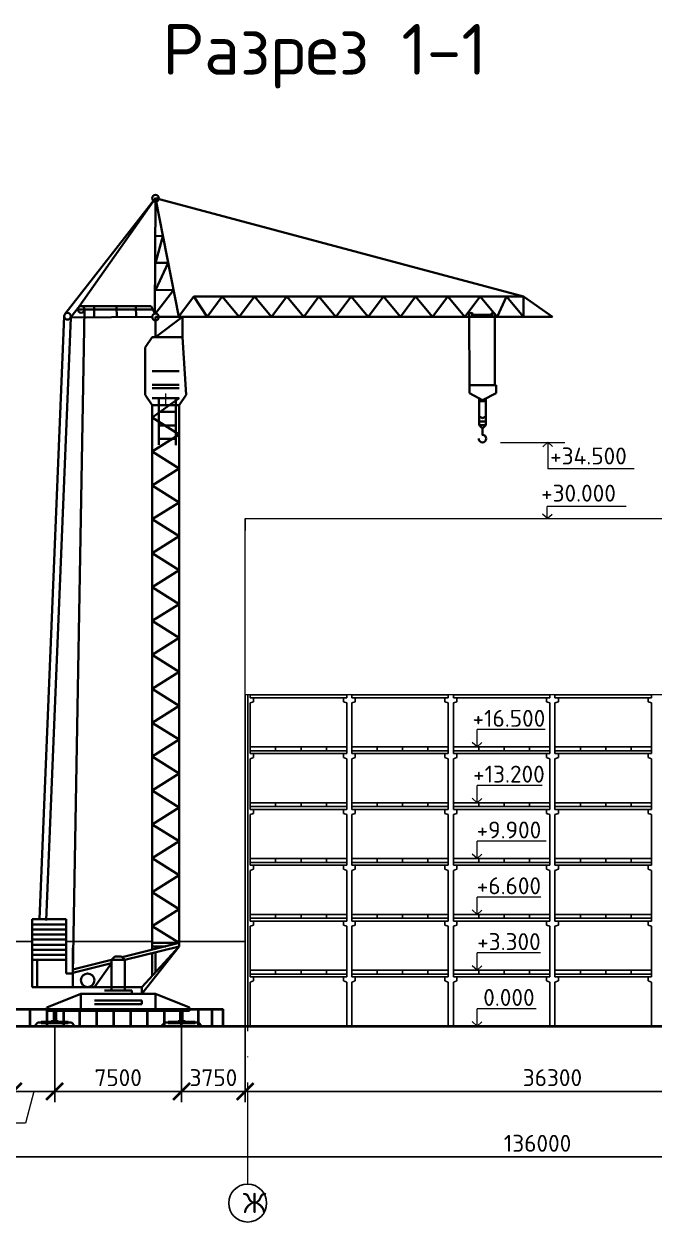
# Model space of a CAD drawing. Header units: millimetres. Extents: x -782 to 10910, y 3841 to 13237.
# Drawn here: x 1619 to 1693.4, y 8092.1 to 8233.7 of the extents above; entities that cross this region are included whole.
import ezdxf

# ---------------------------------------------------------------- set-up
doc = ezdxf.new("R2010")
doc.units = ezdxf.units.MM
doc.linetypes.add('ACAD_ISO10W100', pattern=[18, 12, -3, 0, -3])
doc.linetypes.add('CENTER2', pattern=[28.575, 19.05, -3.175, 3.175, -3.175])
doc.layers.add('1', color=7, linetype='Continuous')
doc.layers.add('Оbводка', color=1, linetype='Continuous', lineweight=90)
doc.layers.add('Узлы', color=4, linetype='Continuous', lineweight=30)
doc.styles.add('2.5', font='isocpeur.ttf', dxfattribs={"height": 2})
doc.styles.add('Isocpeur', font='isocpeur.ttf')
doc.dimstyles.new('М500 стройгенп', dxfattribs={"dimtxt": 2, "dimasz": 2, "dimexe": 1.25, "dimexo": 0.625, "dimtad": 1, "dimlfac": 500, "dimtxsty": '2.5', "dimblk": 'ARCHTICK', "dimcen": 2.5, "dimadec": 0, "dimazin": 0, "dimtfac": 1, "dimtmove": 0, "dimatfit": 3, "dimfxl": 1, "dimarcsym": 0})

# ---------------------------------------------------------------- blocks, each defined once
blk = doc.blocks.new('_ArchTick')
at = {"color": 0, "linetype": 'ByBlock', "const_width": 0.15}
blk.add_lwpolyline([(-0.5, -0.5), (0.5, 0.5)], dxfattribs=at)
blk = doc.blocks.new('*D784')
at = {"color": 0, "lineweight": -2, "transparency": 16777216}
for p, q in [((1622.59, 8115.16), (1622.59, 8106.24)), ((1617.69, 8114.6), (1617.69, 8106.24)), ((1622.59, 8107.49), (1617.69, 8107.49))]:
    blk.add_line(p, q, dxfattribs=at)
at = {"layer": 'Defpoints', "color": 0, "lineweight": -3, "transparency": 16777216}
for p in [(1617.69, 8115.22), (1622.59, 8115.78), (1617.69, 8107.49)]:
    blk.add_point(p, dxfattribs=at)
at = {"color": 0, "lineweight": -2, "transparency": 16777216, "xscale": 2, "yscale": 2, "zscale": 2, "rotation": 180}
blk.add_blockref('_ArchTick', (1617.69, 8107.49), dxfattribs=at)
at = {"color": 0, "lineweight": -2, "transparency": 16777216, "xscale": 2, "yscale": 2, "zscale": 2}
blk.add_blockref('_ArchTick', (1622.59, 8107.49), dxfattribs=at)
at = {"color": 0, "lineweight": 20, "transparency": 16777216, "insert": (1614.54, 8105.35), "char_height": 2, "attachment_point": 5, "style": '2.5'}
blk.add_mtext('2450', dxfattribs=at)
blk = doc.blocks.new('*D785')
at = {"color": 0, "lineweight": -2, "transparency": 16777216}
for p, q in [((1622.59, 8115.16), (1622.59, 8106.24)), ((1637.59, 8115.16), (1637.59, 8106.24)), ((1622.59, 8107.49), (1637.59, 8107.49))]:
    blk.add_line(p, q, dxfattribs=at)
at = {"layer": 'Defpoints', "color": 0, "lineweight": -3, "transparency": 16777216}
for p in [(1622.59, 8115.78), (1637.59, 8115.78), (1637.59, 8107.49)]:
    blk.add_point(p, dxfattribs=at)
at = {"color": 0, "lineweight": -2, "transparency": 16777216, "xscale": 2, "yscale": 2, "zscale": 2, "rotation": 180}
blk.add_blockref('_ArchTick', (1622.59, 8107.49), dxfattribs=at)
at = {"color": 0, "lineweight": -2, "transparency": 16777216, "xscale": 2, "yscale": 2, "zscale": 2}
blk.add_blockref('_ArchTick', (1637.59, 8107.49), dxfattribs=at)
at = {"color": 0, "lineweight": 20, "transparency": 16777216, "insert": (1630.09, 8109.12), "char_height": 2, "attachment_point": 5, "style": '2.5'}
blk.add_mtext('7500', dxfattribs=at)
blk = doc.blocks.new('*D786')
at = {"color": 0, "lineweight": -2, "transparency": 16777216}
for p, q in [((1637.59, 8115.16), (1637.59, 8106.24)), ((1645.09, 8115.16), (1645.09, 8106.24)), ((1637.59, 8107.49), (1645.09, 8107.49))]:
    blk.add_line(p, q, dxfattribs=at)
at = {"layer": 'Defpoints', "color": 0, "lineweight": -3, "transparency": 16777216}
for p in [(1637.59, 8115.78), (1645.09, 8115.78), (1645.09, 8107.49)]:
    blk.add_point(p, dxfattribs=at)
at = {"color": 0, "lineweight": -2, "transparency": 16777216, "xscale": 2, "yscale": 2, "zscale": 2, "rotation": 180}
blk.add_blockref('_ArchTick', (1637.59, 8107.49), dxfattribs=at)
at = {"color": 0, "lineweight": -2, "transparency": 16777216, "xscale": 2, "yscale": 2, "zscale": 2}
blk.add_blockref('_ArchTick', (1645.09, 8107.49), dxfattribs=at)
at = {"color": 0, "lineweight": 20, "transparency": 16777216, "insert": (1641.34, 8109.12), "char_height": 2, "attachment_point": 5, "style": '2.5'}
blk.add_mtext('3750', dxfattribs=at)
blk = doc.blocks.new('*D771')
at = {"color": 0, "lineweight": -2, "transparency": 16777216}
for p, q in [((1645.09, 8114.6), (1645.09, 8106.24)), ((1717.69, 8114.6), (1717.69, 8106.24)), ((1645.09, 8107.49), (1717.69, 8107.49))]:
    blk.add_line(p, q, dxfattribs=at)
at = {"layer": 'Defpoints', "color": 0, "lineweight": -3, "transparency": 16777216}
for p in [(1645.09, 8115.22), (1717.69, 8115.22), (1717.69, 8107.49)]:
    blk.add_point(p, dxfattribs=at)
at = {"color": 0, "lineweight": -2, "transparency": 16777216, "xscale": 2, "yscale": 2, "zscale": 2, "rotation": 180}
blk.add_blockref('_ArchTick', (1645.09, 8107.49), dxfattribs=at)
at = {"color": 0, "lineweight": -2, "transparency": 16777216, "xscale": 2, "yscale": 2, "zscale": 2}
blk.add_blockref('_ArchTick', (1717.69, 8107.49), dxfattribs=at)
at = {"color": 0, "lineweight": 20, "transparency": 16777216, "insert": (1681.39, 8109.12), "char_height": 2, "attachment_point": 5, "style": '2.5'}
blk.add_mtext('36300', dxfattribs=at)
blk = doc.blocks.new('*D773')
at = {"color": 0, "lineweight": -2, "transparency": 16777216}
for p, q in [((1546.37, 8114.6), (1546.37, 8098.49)), ((1814.89, 8114.6), (1814.89, 8098.49)), ((1546.37, 8099.74), (1814.89, 8099.74))]:
    blk.add_line(p, q, dxfattribs=at)
at = {"layer": 'Defpoints', "color": 0, "lineweight": -3, "transparency": 16777216}
for p in [(1546.37, 8115.22), (1814.89, 8115.22), (1814.89, 8099.74)]:
    blk.add_point(p, dxfattribs=at)
at = {"color": 0, "lineweight": -2, "transparency": 16777216, "xscale": 2, "yscale": 2, "zscale": 2, "rotation": 180}
blk.add_blockref('_ArchTick', (1546.37, 8099.74), dxfattribs=at)
at = {"color": 0, "lineweight": -2, "transparency": 16777216, "xscale": 2, "yscale": 2, "zscale": 2}
blk.add_blockref('_ArchTick', (1814.89, 8099.74), dxfattribs=at)
at = {"color": 0, "lineweight": 20, "transparency": 16777216, "insert": (1679.63, 8101.36), "char_height": 2, "attachment_point": 5, "style": '2.5'}
blk.add_mtext('136000', dxfattribs=at)

msp = doc.modelspace()

# ---------------------------------------------------------------- linework, layer by layer
at = {"lineweight": 35}
for p, q in [((1623.779676, 8199.37327), (1634.500457, 8213.080947)), ((1625.481453, 8200.304564), (1634.500457, 8213.080947)), ((1634.500457, 8213.080947), (1634.438249, 8199.45131)), ((1634.500457, 8213.080947), (1677.953184, 8201.459812)), ((1637.244812, 8199.055439), (1634.500457, 8213.080947)), ((1637.244812, 8199.055439), (1634.500457, 8213.080947)), ((1634.480131, 8208.627549), (1635.372645, 8208.623475)), ((1635.372645, 8208.623475), (1634.500457, 8205.422593)), ((1634.465588, 8205.441118), (1635.996701, 8205.43413)), ((1635.996701, 8205.43413), (1634.500457, 8202.228436)), ((1634.397055, 8202.227639), (1636.620756, 8202.244785)), ((1636.620756, 8202.224236), (1634.500457, 8199.456168)), ((1639.025463, 8201.459812), (1637.222184, 8199.055439)), ((1647.495096, 8201.459812), (1639.025463, 8201.459812)), ((1639.025463, 8201.459812), (1640.584213, 8199.055439)), ((1642.387493, 8201.459812), (1640.584213, 8199.055439)), ((1642.387493, 8201.459812), (1644.391137, 8199.055439)), ((1646.194416, 8201.459812), (1644.391137, 8199.055439)), ((1646.194416, 8201.459812), (1648.19806, 8199.055439)), ((1647.495096, 8201.459812), (1677.953184, 8201.459812)), ((1647.495096, 8201.459812), (1677.953184, 8201.459812)), ((1650.00134, 8201.459812), (1648.19806, 8199.055439)), ((1650.00134, 8201.459812), (1652.004984, 8199.055439)), ((1653.808264, 8201.459812), (1652.004984, 8199.055439)), ((1653.808264, 8201.459812), (1655.811908, 8199.055439)), ((1657.615187, 8201.459812), (1655.811908, 8199.055439)), ((1657.615187, 8201.459812), (1659.618831, 8199.055439)), ((1661.422111, 8201.459812), (1659.618831, 8199.055439)), ((1661.422111, 8201.459812), (1663.425755, 8199.055439)), ((1665.229035, 8201.459812), (1663.425755, 8199.055439)), ((1665.229035, 8201.459812), (1667.232679, 8199.055439)), ((1669.035958, 8201.459812), (1667.232679, 8199.055439)), ((1669.035958, 8201.459812), (1671.039602, 8199.055439)), ((1672.842882, 8201.459812), (1671.039602, 8199.055439)), ((1672.842882, 8201.459812), (1674.846526, 8199.055439)), ((1675.950071, 8201.459812), (1674.846526, 8199.055439)), ((1675.950071, 8201.459812), (1677.953184, 8199.055439)), ((1681.389062, 8199.055439), (1677.953184, 8201.459812)), ((1677.953184, 8199.055439), (1677.953184, 8201.459812)), ((1624.510874, 8199.016784), (1625.509997, 8200.345)), ((1624.739581, 8121.433848), (1626.116746, 8199.937242)), ((1634.188873, 8199.944271), (1625.229683, 8199.944271)), ((1633.992175, 8200.345), (1625.509997, 8200.345)), ((1627.262187, 8199.027876), (1627.245667, 8200.283474)), ((1629.924833, 8199.03946), (1629.908313, 8200.295059)), ((1632.207217, 8199.04781), (1632.190697, 8200.303409)), ((1634.431401, 8199.450173), (1633.992175, 8200.345)), ((1620.789201, 8127.845509), (1623.705086, 8199.156329)), ((1621.595485, 8127.705166), (1624.485582, 8198.994766)), ((1624.485582, 8198.994766), (1634.099728, 8199.055439)), ((1634.500457, 8196.651066), (1637.706288, 8199.055439)), ((1634.500457, 8196.651066), (1634.500457, 8199.055439)), ((1634.500457, 8199.055439), (1636.504101, 8199.055439)), ((1636.504101, 8199.055439), (1647.495096, 8199.055439)), ((1637.706288, 8199.055439), (1637.706288, 8196.651066)), ((1647.495096, 8199.055439), (1681.389062, 8199.055439)), ((1647.495096, 8199.055439), (1681.389062, 8199.055439)), ((1633.298271, 8195.44888), (1634.099728, 8196.651066)), ((1634.099728, 8196.651066), (1637.305559, 8196.651066)), ((1634.099728, 8196.651066), (1636.103372, 8196.651066)), ((1637.706288, 8196.651066), (1636.103372, 8196.651066)), ((1637.706288, 8196.651066), (1638.107016, 8189.838677)), ((1633.298271, 8189.838677), (1633.298271, 8195.44888)), ((1637.305559, 8192.643778), (1634.099728, 8192.643778)), ((1634.099728, 8188.63649), (1633.298271, 8189.838677)), ((1637.305559, 8191.040863), (1634.099728, 8191.040863)), ((1637.305559, 8190.640134), (1634.099728, 8190.640134)), ((1638.107016, 8189.838677), (1637.305559, 8188.63649)), ((1637.305559, 8189.437948), (1634.099728, 8189.437948)), ((1634.099728, 8187.153372), (1637.305559, 8189.437948)), ((1634.099728, 8124.23895), (1634.099728, 8188.63649)), ((1637.305559, 8188.63649), (1634.099728, 8188.63649)), ((1634.901186, 8183.942021), (1634.901186, 8189.437948)), ((1636.90483, 8189.437948), (1636.90483, 8183.877836)), ((1637.305559, 8188.63649), (1637.305559, 8124.639679)), ((1672.726079, 8189.4434), (1672.726079, 8189.07969)), ((1672.726079, 8189.07969), (1672.726079, 8186.274589)), ((1672.726079, 8189.07969), (1673.527536, 8189.07969)), ((1673.527536, 8189.07969), (1673.527536, 8189.435673)), ((1673.527536, 8186.274589), (1673.527536, 8189.07969)), ((1637.305559, 8185.149728), (1634.099728, 8187.153372)), ((1634.901186, 8187.835033), (1636.90483, 8187.835033)), ((1672.726079, 8187.276411), (1673.126807, 8187.076046)), ((1673.126807, 8187.076046), (1673.527536, 8187.276411)), ((1634.901186, 8186.232117), (1636.90483, 8186.232117)), ((1673.527536, 8186.675317), (1672.726079, 8186.675317)), ((1673.126807, 8185.87386), (1672.726079, 8186.274589)), ((1672.726079, 8186.274589), (1673.527536, 8186.274589)), ((1673.126807, 8185.87386), (1673.527536, 8186.274589)), ((1673.126807, 8185.072402), (1673.126807, 8185.87386)), ((1634.099728, 8183.146084), (1637.305559, 8185.149728)), ((1634.901186, 8184.629202), (1636.90483, 8184.629202)), ((1637.305559, 8181.14244), (1634.099728, 8183.146084)), ((1634.099728, 8179.138796), (1637.305559, 8181.14244)), ((1637.305559, 8177.135152), (1634.099728, 8179.138796)), ((1634.099728, 8175.131508), (1637.305559, 8177.135152)), ((1637.305559, 8173.127864), (1634.099728, 8175.131508)), ((1634.099728, 8171.12422), (1637.305559, 8173.127864)), ((1637.305559, 8169.120576), (1634.099728, 8171.12422)), ((1634.099728, 8167.116932), (1637.305559, 8169.120576)), ((1637.305559, 8165.113288), (1634.099728, 8167.116932)), ((1634.099728, 8163.109644), (1637.305559, 8165.113288)), ((1637.305559, 8161.106), (1634.099728, 8163.109644)), ((1634.099728, 8159.102356), (1637.305559, 8161.106)), ((1637.305559, 8157.098712), (1634.099728, 8159.102356)), ((1634.099728, 8155.095068), (1637.305559, 8157.098712)), ((1637.305559, 8153.091424), (1634.099728, 8155.095068)), ((1634.099728, 8151.08778), (1637.305559, 8153.091424)), ((1637.305559, 8149.084136), (1634.099728, 8151.08778)), ((1634.099728, 8147.080491), (1637.305559, 8149.084136)), ((1637.305559, 8145.076847), (1634.099728, 8147.080491)), ((1634.099728, 8143.073203), (1637.305559, 8145.076847)), ((1637.305559, 8141.069559), (1634.099728, 8143.073203)), ((1634.099728, 8139.065915), (1637.305559, 8141.069559)), ((1637.305559, 8137.062271), (1634.099728, 8139.065915)), ((1634.099728, 8135.058627), (1637.305559, 8137.062271)), ((1637.305559, 8133.054983), (1634.099728, 8135.058627)), ((1634.099728, 8131.051339), (1637.305559, 8133.054983)), ((1637.305559, 8129.047695), (1634.099728, 8131.051339)), ((1634.099728, 8127.044051), (1637.305559, 8129.047695)), ((1619.930835, 8127.845509), (1619.930835, 8119.830933)), ((1623.938124, 8127.845509), (1619.930835, 8127.845509)), ((1623.938124, 8121.433848), (1623.938124, 8127.845509)), ((1623.938124, 8127.244416), (1619.930835, 8127.244416)), ((1623.938124, 8126.643323), (1619.930835, 8126.643323)), ((1637.305559, 8125.040407), (1634.099728, 8127.044051)), ((1623.938124, 8126.042229), (1619.930835, 8126.042229)), ((1623.938124, 8125.441136), (1619.930835, 8125.441136)), ((1623.938124, 8124.840043), (1619.930835, 8124.840043)), ((1637.305559, 8125.040407), (1630.573315, 8123.357346)), ((1637.305559, 8125.040407), (1634.099728, 8125.040407)), ((1623.938124, 8124.23895), (1619.930835, 8124.23895)), ((1623.938124, 8123.637857), (1619.930835, 8123.637857)), ((1624.739581, 8119.830933), (1624.739581, 8124.471452)), ((1629.290983, 8123.036763), (1629.691712, 8123.437492)), ((1629.691712, 8123.437492), (1630.493169, 8123.437492)), ((1630.493169, 8123.437492), (1630.893898, 8123.036763)), ((1630.893898, 8123.036763), (1630.493169, 8123.437492)), ((1630.893898, 8123.036763), (1637.305559, 8124.639679)), ((1637.305559, 8124.639679), (1632.897542, 8119.029475)), ((1632.897542, 8119.830933), (1637.305559, 8124.639679)), ((1635.702644, 8124.639679), (1634.099728, 8124.639679)), ((1634.099728, 8121.142409), (1634.099728, 8123.838221)), ((1634.500457, 8124.639679), (1634.500457, 8124.339132)), ((1634.500457, 8123.938403), (1634.500457, 8121.634213)), ((1623.938124, 8123.036763), (1619.930835, 8123.036763)), ((1620.531929, 8123.036763), (1620.531929, 8119.830933)), ((1629.290983, 8123.036763), (1624.739581, 8121.898913)), ((1624.739581, 8121.498184), (1629.290983, 8122.636035)), ((1629.290983, 8122.636035), (1627.287339, 8119.830933)), ((1630.893898, 8123.036763), (1629.290983, 8123.036763)), ((1629.290983, 8119.430204), (1629.290983, 8123.036763)), ((1630.893898, 8123.036763), (1630.893898, 8119.430204)), ((1630.893898, 8119.430204), (1630.893898, 8123.036763)), ((1624.739581, 8121.433848), (1623.938124, 8121.433848)), ((1624.739581, 8119.830933), (1624.739581, 8121.433848)), ((1632.897542, 8119.830933), (1619.930835, 8119.830933)), ((1621.677136, 8117.42656), (1625.684424, 8119.029475)), ((1625.684424, 8119.029475), (1634.500457, 8119.029475)), ((1625.684424, 8119.029475), (1625.684424, 8117.025831)), ((1628.489525, 8119.430204), (1631.695356, 8119.430204)), ((1631.695356, 8119.430204), (1631.695356, 8119.029475)), ((1631.695356, 8119.029475), (1631.695356, 8119.430204)), ((1632.897542, 8119.029475), (1632.897542, 8119.830933)), ((1638.507745, 8117.42656), (1634.500457, 8119.029475)), ((1634.500457, 8119.029475), (1634.500457, 8117.025831)), ((1630.09244, 8118.228018), (1627.287339, 8118.228018)), ((1627.287339, 8117.827289), (1630.09244, 8117.827289)), ((1630.09244, 8118.228018), (1632.897542, 8118.228018)), ((1632.897542, 8117.827289), (1630.09244, 8117.827289)), ((1632.897542, 8118.228018), (1632.897542, 8117.827289)), ((1621.677136, 8117.025831), (1621.677136, 8117.42656)), ((1621.677136, 8117.025831), (1638.507745, 8117.025831)), ((1622.478593, 8116.024009), (1622.478593, 8117.025831)), ((1622.478593, 8116.024009), (1622.478593, 8117.025831)), ((1622.760362, 8115.91885), (1622.760362, 8117.025831)), ((1637.424519, 8115.91885), (1637.424519, 8117.025831)), ((1637.706288, 8116.024009), (1637.706288, 8117.025831)), ((1638.507745, 8117.025831), (1638.507745, 8117.42656)), ((1620.589062, 8115.623645), (1620.189062, 8115.223645)), ((1620.989062, 8115.623645), (1620.589062, 8115.623645)), ((1620.589062, 8115.623645), (1620.989062, 8115.623645)), ((1620.989062, 8115.703645), (1620.989062, 8115.623645)), ((1620.989062, 8115.623645), (1620.989062, 8115.703645)), ((1620.989062, 8115.703645), (1624.189062, 8115.703645)), ((1620.989062, 8115.623645), (1620.989062, 8115.543645)), ((1620.989062, 8115.543645), (1624.189062, 8115.543645)), ((1622.189062, 8115.703645), (1622.189062, 8115.783645)), ((1622.189062, 8115.783645), (1622.989062, 8115.783645)), ((1622.589062, 8115.703645), (1622.189062, 8115.703645)), ((1622.189062, 8115.703645), (1622.189062, 8115.703645)), ((1622.478593, 8116.024009), (1622.710502, 8116.024009)), ((1622.696247, 8116.006935), (1622.481876, 8116.006935)), ((1622.481876, 8116.006935), (1622.481876, 8115.823645)), ((1622.696247, 8115.823645), (1622.481876, 8115.823645)), ((1622.696247, 8115.823645), (1622.481876, 8115.823645)), ((1622.589062, 8115.823645), (1622.549062, 8115.823645)), ((1622.589062, 8115.783645), (1622.589062, 8115.823645)), ((1622.589062, 8115.823645), (1622.629062, 8115.823645)), ((1622.696247, 8116.006935), (1622.696247, 8115.823645)), ((1622.710502, 8116.024009), (1622.710502, 8115.91885)), ((1622.710502, 8115.91885), (1622.760362, 8115.91885)), ((1622.989062, 8115.783645), (1622.989062, 8115.703645)), ((1624.189062, 8115.543645), (1624.189062, 8115.703645)), ((1624.589062, 8115.623645), (1624.189062, 8115.623645)), ((1624.589062, 8115.623645), (1624.989062, 8115.223645)), ((1635.589062, 8115.623645), (1635.189062, 8115.223645)), ((1635.189062, 8115.223645), (1639.989062, 8115.223645)), ((1635.989062, 8115.623645), (1635.589062, 8115.623645)), ((1635.589062, 8115.623645), (1635.989062, 8115.623645)), ((1635.989062, 8115.703645), (1635.989062, 8115.623645)), ((1635.989062, 8115.623645), (1635.989062, 8115.703645)), ((1635.989062, 8115.703645), (1639.189062, 8115.703645)), ((1635.989062, 8115.623645), (1635.989062, 8115.543645)), ((1635.989062, 8115.543645), (1639.189062, 8115.543645)), ((1637.189062, 8115.703645), (1637.189062, 8115.783645)), ((1637.189062, 8115.783645), (1637.989062, 8115.783645)), ((1637.589062, 8115.703645), (1637.189062, 8115.703645)), ((1637.189062, 8115.703645), (1637.189062, 8115.703645)), ((1637.474379, 8115.91885), (1637.424519, 8115.91885)), ((1637.706288, 8116.024009), (1637.474379, 8116.024009)), ((1637.474379, 8116.024009), (1637.474379, 8115.91885)), ((1637.488634, 8116.006935), (1637.488634, 8115.823645)), ((1637.488634, 8116.006935), (1637.703004, 8116.006935)), ((1637.703004, 8115.823645), (1637.488634, 8115.823645)), ((1637.703004, 8115.823645), (1637.488634, 8115.823645)), ((1637.589062, 8115.823645), (1637.549062, 8115.823645)), ((1637.589062, 8115.783645), (1637.589062, 8115.823645)), ((1637.589062, 8115.823645), (1637.629062, 8115.823645)), ((1637.703004, 8116.006935), (1637.703004, 8115.823645)), ((1637.989062, 8115.783645), (1637.989062, 8115.703645)), ((1639.189062, 8115.543645), (1639.189062, 8115.703645)), ((1639.589062, 8115.623645), (1639.189062, 8115.623645)), ((1639.589062, 8115.623645), (1639.989062, 8115.223645))]:
    msp.add_line(p, q, dxfattribs=at)
at = {"color": 7, "lineweight": 35}
for p, q in [((1674.602148, 8199.064215), (1671.436415, 8199.064215)), ((1671.548413, 8199.266077), (1671.593657, 8190.98779)), ((1674.602148, 8190.98779), (1674.602148, 8199.305583)), ((1671.593655, 8190.98816), (1674.725342, 8190.98779)), ((1671.593657, 8190.98779), (1671.593657, 8190.038908)), ((1671.593657, 8190.038908), (1673.125651, 8189.233277)), ((1674.725342, 8190.038908), (1673.125651, 8189.233277)), ((1674.725342, 8190.98779), (1674.725342, 8190.038908))]:
    msp.add_line(p, q, dxfattribs=at)
at = {"lineweight": 20}
for p, q in [((1635.702644, 8188.63649), (1635.702644, 8190.016444)), ((1675.251534, 8184.223645), (1682.851891, 8184.223645)), ((1680.843391, 8184.235956), (1680.274008, 8183.71097)), ((1680.830039, 8184.235781), (1680.830039, 8181.090446)), ((1680.830039, 8184.235781), (1681.413051, 8183.725973)), ((1691.0403, 8181.090446), (1680.830039, 8181.090446)), ((1680.791924, 8175.217562), (1680.222541, 8175.742548)), ((1680.778572, 8175.217738), (1680.778572, 8176.629)), ((1680.778572, 8175.217738), (1680.778572, 8176.629)), ((1690.103018, 8176.629), (1680.778572, 8176.629)), ((1680.778572, 8175.217738), (1681.361584, 8175.727545)), ((1645.089062, 8154.363645), (1645.089062, 8175.223645)), ((1645.089062, 8175.223645), (1717.689062, 8175.223645)), ((1717.689062, 8154.363645), (1645.089062, 8154.363645)), ((1645.089062, 8154.001636), (1645.089062, 8115.223645)), ((1672.494661, 8148.223645), (1672.494661, 8150.274227)), ((1672.494661, 8148.223645), (1672.494661, 8150.274227)), ((1680.548176, 8150.274227), (1672.494661, 8150.274227)), ((1672.494661, 8148.223645), (1671.925278, 8148.748631)), ((1672.481308, 8148.223821), (1673.064321, 8148.733628)), ((1672.494661, 8141.623645), (1672.494661, 8143.674227)), ((1672.494661, 8141.623645), (1672.494661, 8143.674227)), ((1680.19544, 8143.674227), (1672.494661, 8143.674227)), ((1672.494661, 8141.623645), (1671.925278, 8142.148631)), ((1672.481308, 8141.623821), (1673.064321, 8142.133628)), ((1672.494661, 8135.023645), (1672.494661, 8137.074227)), ((1672.494661, 8135.023645), (1672.494661, 8137.074227)), ((1680.62977, 8137.074227), (1672.494661, 8137.074227)), ((1672.494661, 8135.023645), (1671.925278, 8135.548631)), ((1672.481308, 8135.023821), (1673.064321, 8135.533628)), ((1672.494661, 8128.423645), (1672.494661, 8130.474227)), ((1672.494661, 8128.423645), (1672.494661, 8130.474227)), ((1680.0197, 8130.474227), (1672.494661, 8130.474227)), ((1672.494661, 8128.423645), (1671.925278, 8128.948631)), ((1672.481308, 8128.423821), (1673.064321, 8128.933628)), ((1672.494661, 8121.823645), (1672.494661, 8123.874227)), ((1672.494661, 8121.823645), (1672.494661, 8123.874227)), ((1679.962793, 8123.874227), (1672.494661, 8123.874227)), ((1672.494661, 8121.823645), (1671.925278, 8122.348631)), ((1672.481308, 8121.823821), (1673.064321, 8122.333628)), ((1672.494661, 8115.223645), (1672.494661, 8117.274227)), ((1672.494661, 8115.223645), (1672.494661, 8117.274227)), ((1679.469046, 8117.274227), (1672.494661, 8117.274227)), ((1672.494661, 8115.223645), (1671.925278, 8115.748631)), ((1672.481308, 8115.223821), (1673.064321, 8115.733628)), ((1620.139062, 8107.490868), (1619.134252, 8103.740868)), ((1619.134252, 8103.740868), (1611.093529, 8103.740868))]:
    msp.add_line(p, q, dxfattribs=at)
at = {"lineweight": 25}
for p, q in [((1645.089062, 8175.223645), (1645.089062, 8174.183645)), ((1645.089062, 8173.823645), (1645.089062, 8174.183645)), ((1645.089062, 8115.223645), (1645.089062, 8154.363645)), ((1645.689062, 8154.023645), (1645.689062, 8154.363645)), ((1657.089062, 8154.363645), (1645.689062, 8154.363645)), ((1645.689062, 8154.023645), (1657.089062, 8154.023645)), ((1645.689062, 8154.023645), (1646.289062, 8154.023645)), ((1646.089062, 8153.556978), (1645.689062, 8153.423645)), ((1645.689062, 8147.423645), (1645.689062, 8153.423645)), ((1646.089062, 8153.556978), (1646.089062, 8154.023645)), ((1656.689062, 8153.556978), (1656.689062, 8154.023645)), ((1656.689062, 8153.556978), (1657.089062, 8153.423645)), ((1657.089062, 8154.023645), (1657.089062, 8154.363645)), ((1657.089062, 8147.423645), (1657.089062, 8153.423645)), ((1657.689062, 8154.023645), (1657.689062, 8154.363645)), ((1669.089062, 8154.363645), (1657.689062, 8154.363645)), ((1657.689062, 8154.023645), (1669.089062, 8154.023645)), ((1658.089062, 8153.556978), (1657.689062, 8153.423645)), ((1657.689062, 8147.423645), (1657.689062, 8153.423645)), ((1658.089062, 8153.556978), (1658.089062, 8154.023645)), ((1668.689062, 8153.556978), (1668.689062, 8154.023645)), ((1668.689062, 8153.556978), (1669.089062, 8153.423645)), ((1669.089062, 8154.023645), (1669.089062, 8154.363645)), ((1669.089062, 8154.023645), (1669.089062, 8154.363645)), ((1669.089062, 8147.423645), (1669.089062, 8153.423645)), ((1669.089062, 8147.423645), (1669.089062, 8153.423645)), ((1669.689062, 8154.023645), (1669.689062, 8154.363645)), ((1681.089062, 8154.363645), (1669.689062, 8154.363645)), ((1669.689062, 8154.023645), (1681.089062, 8154.023645)), ((1670.089062, 8153.556978), (1669.689062, 8153.423645)), ((1669.689062, 8147.423645), (1669.689062, 8153.423645)), ((1670.089062, 8153.556978), (1670.089062, 8154.023645)), ((1680.689062, 8153.556978), (1680.689062, 8154.023645)), ((1680.689062, 8153.556978), (1681.089062, 8153.423645)), ((1681.089062, 8154.023645), (1681.089062, 8154.363645)), ((1681.089062, 8154.023645), (1681.089062, 8154.363645)), ((1681.089062, 8147.423645), (1681.089062, 8153.423645)), ((1681.089062, 8147.423645), (1681.089062, 8153.423645)), ((1681.689062, 8154.023645), (1681.689062, 8154.363645)), ((1693.089062, 8154.363645), (1681.689062, 8154.363645)), ((1681.689062, 8154.023645), (1693.089062, 8154.023645)), ((1682.089062, 8153.556978), (1681.689062, 8153.423645)), ((1681.689062, 8147.423645), (1681.689062, 8153.423645)), ((1682.089062, 8153.556978), (1682.089062, 8154.023645)), ((1692.689062, 8153.556978), (1692.689062, 8154.023645)), ((1692.689062, 8153.556978), (1693.089062, 8153.423645)), ((1693.089062, 8154.023645), (1693.089062, 8154.363645)), ((1693.089062, 8154.023645), (1693.089062, 8154.363645)), ((1693.089062, 8147.423645), (1693.089062, 8153.423645)), ((1693.089062, 8147.423645), (1693.089062, 8153.423645)), ((1657.089062, 8148.223645), (1645.689062, 8148.223645)), ((1657.089062, 8147.763645), (1645.689062, 8147.763645)), ((1645.689062, 8147.423645), (1657.089062, 8147.423645)), ((1645.689062, 8147.423645), (1646.289062, 8147.423645)), ((1646.089062, 8146.956978), (1646.089062, 8147.423645)), ((1648.689062, 8147.763645), (1648.689062, 8148.223645)), ((1651.689062, 8147.763645), (1651.689062, 8148.223645)), ((1654.689062, 8147.763645), (1654.689062, 8148.223645)), ((1656.689062, 8146.956978), (1656.689062, 8147.423645)), ((1669.089062, 8148.223645), (1657.689062, 8148.223645)), ((1669.089062, 8147.763645), (1657.689062, 8147.763645)), ((1657.689062, 8147.423645), (1669.089062, 8147.423645)), ((1658.089062, 8146.956978), (1658.089062, 8147.423645)), ((1660.689062, 8147.763645), (1660.689062, 8148.223645)), ((1663.689062, 8147.763645), (1663.689062, 8148.223645)), ((1666.689062, 8147.763645), (1666.689062, 8148.223645)), ((1668.689062, 8146.956978), (1668.689062, 8147.423645)), ((1681.089062, 8148.223645), (1669.689062, 8148.223645)), ((1681.089062, 8147.763645), (1669.689062, 8147.763645)), ((1669.689062, 8147.423645), (1681.089062, 8147.423645)), ((1670.089062, 8146.956978), (1670.089062, 8147.423645)), ((1672.689062, 8147.763645), (1672.689062, 8148.223645)), ((1675.689062, 8147.763645), (1675.689062, 8148.223645)), ((1678.689062, 8147.763645), (1678.689062, 8148.223645)), ((1680.689062, 8146.956978), (1680.689062, 8147.423645)), ((1693.089062, 8148.223645), (1681.689062, 8148.223645)), ((1693.089062, 8147.763645), (1681.689062, 8147.763645)), ((1681.689062, 8147.423645), (1693.089062, 8147.423645)), ((1682.089062, 8146.956978), (1682.089062, 8147.423645)), ((1684.689062, 8147.763645), (1684.689062, 8148.223645)), ((1687.689062, 8147.763645), (1687.689062, 8148.223645)), ((1690.689062, 8147.763645), (1690.689062, 8148.223645)), ((1692.689062, 8146.956978), (1692.689062, 8147.423645)), ((1646.089062, 8146.956978), (1645.689062, 8146.823645)), ((1645.689062, 8140.823645), (1645.689062, 8146.823645)), ((1656.689062, 8146.956978), (1657.089062, 8146.823645)), ((1657.089062, 8140.823645), (1657.089062, 8146.823645)), ((1658.089062, 8146.956978), (1657.689062, 8146.823645)), ((1657.689062, 8140.823645), (1657.689062, 8146.823645)), ((1668.689062, 8146.956978), (1669.089062, 8146.823645)), ((1669.089062, 8140.823645), (1669.089062, 8146.823645)), ((1670.089062, 8146.956978), (1669.689062, 8146.823645)), ((1669.689062, 8140.823645), (1669.689062, 8146.823645)), ((1680.689062, 8146.956978), (1681.089062, 8146.823645)), ((1681.089062, 8140.823645), (1681.089062, 8146.823645)), ((1682.089062, 8146.956978), (1681.689062, 8146.823645)), ((1681.689062, 8140.823645), (1681.689062, 8146.823645)), ((1692.689062, 8146.956978), (1693.089062, 8146.823645)), ((1693.089062, 8140.823645), (1693.089062, 8146.823645)), ((1657.089062, 8141.623645), (1645.689062, 8141.623645)), ((1657.089062, 8141.163645), (1645.689062, 8141.163645)), ((1645.689062, 8140.823645), (1657.089062, 8140.823645)), ((1645.689062, 8140.823645), (1646.289062, 8140.823645)), ((1646.089062, 8140.356978), (1645.689062, 8140.223645)), ((1646.089062, 8140.356978), (1646.089062, 8140.823645)), ((1648.689062, 8141.163645), (1648.689062, 8141.623645)), ((1651.689062, 8141.163645), (1651.689062, 8141.623645)), ((1654.689062, 8141.163645), (1654.689062, 8141.623645)), ((1656.689062, 8140.356978), (1656.689062, 8140.823645)), ((1656.689062, 8140.356978), (1657.089062, 8140.223645)), ((1669.089062, 8141.623645), (1657.689062, 8141.623645)), ((1669.089062, 8141.163645), (1657.689062, 8141.163645)), ((1657.689062, 8140.823645), (1669.089062, 8140.823645)), ((1658.089062, 8140.356978), (1657.689062, 8140.223645)), ((1658.089062, 8140.356978), (1658.089062, 8140.823645)), ((1660.689062, 8141.163645), (1660.689062, 8141.623645)), ((1663.689062, 8141.163645), (1663.689062, 8141.623645)), ((1666.689062, 8141.163645), (1666.689062, 8141.623645)), ((1668.689062, 8140.356978), (1668.689062, 8140.823645)), ((1668.689062, 8140.356978), (1669.089062, 8140.223645)), ((1681.089062, 8141.623645), (1669.689062, 8141.623645)), ((1681.089062, 8141.163645), (1669.689062, 8141.163645)), ((1669.689062, 8140.823645), (1681.089062, 8140.823645)), ((1670.089062, 8140.356978), (1669.689062, 8140.223645)), ((1670.089062, 8140.356978), (1670.089062, 8140.823645)), ((1672.689062, 8141.163645), (1672.689062, 8141.623645)), ((1675.689062, 8141.163645), (1675.689062, 8141.623645)), ((1678.689062, 8141.163645), (1678.689062, 8141.623645)), ((1680.689062, 8140.356978), (1680.689062, 8140.823645)), ((1680.689062, 8140.356978), (1681.089062, 8140.223645)), ((1693.089062, 8141.623645), (1681.689062, 8141.623645)), ((1693.089062, 8141.163645), (1681.689062, 8141.163645)), ((1681.689062, 8140.823645), (1693.089062, 8140.823645)), ((1682.089062, 8140.356978), (1681.689062, 8140.223645)), ((1682.089062, 8140.356978), (1682.089062, 8140.823645)), ((1684.689062, 8141.163645), (1684.689062, 8141.623645)), ((1687.689062, 8141.163645), (1687.689062, 8141.623645)), ((1690.689062, 8141.163645), (1690.689062, 8141.623645)), ((1692.689062, 8140.356978), (1692.689062, 8140.823645)), ((1692.689062, 8140.356978), (1693.089062, 8140.223645)), ((1645.689062, 8134.223645), (1645.689062, 8140.223645)), ((1657.089062, 8134.223645), (1657.089062, 8140.223645)), ((1657.689062, 8134.223645), (1657.689062, 8140.223645)), ((1669.089062, 8134.223645), (1669.089062, 8140.223645)), ((1669.689062, 8134.223645), (1669.689062, 8140.223645)), ((1681.089062, 8134.223645), (1681.089062, 8140.223645)), ((1681.689062, 8134.223645), (1681.689062, 8140.223645)), ((1693.089062, 8134.223645), (1693.089062, 8140.223645)), ((1657.089062, 8135.023645), (1645.689062, 8135.023645)), ((1648.689062, 8134.563645), (1648.689062, 8135.023645)), ((1651.689062, 8134.563645), (1651.689062, 8135.023645)), ((1654.689062, 8134.563645), (1654.689062, 8135.023645)), ((1669.089062, 8135.023645), (1657.689062, 8135.023645)), ((1660.689062, 8134.563645), (1660.689062, 8135.023645)), ((1663.689062, 8134.563645), (1663.689062, 8135.023645)), ((1666.689062, 8134.563645), (1666.689062, 8135.023645)), ((1681.089062, 8135.023645), (1669.689062, 8135.023645)), ((1672.689062, 8134.563645), (1672.689062, 8135.023645)), ((1675.689062, 8134.563645), (1675.689062, 8135.023645)), ((1678.689062, 8134.563645), (1678.689062, 8135.023645)), ((1693.089062, 8135.023645), (1681.689062, 8135.023645)), ((1684.689062, 8134.563645), (1684.689062, 8135.023645)), ((1687.689062, 8134.563645), (1687.689062, 8135.023645)), ((1690.689062, 8134.563645), (1690.689062, 8135.023645)), ((1657.089062, 8134.563645), (1645.689062, 8134.563645)), ((1645.689062, 8134.223645), (1657.089062, 8134.223645)), ((1645.689062, 8134.223645), (1646.289062, 8134.223645)), ((1646.089062, 8133.756978), (1645.689062, 8133.623645)), ((1645.689062, 8127.623645), (1645.689062, 8133.623645)), ((1646.089062, 8133.756978), (1646.089062, 8134.223645)), ((1656.689062, 8133.756978), (1656.689062, 8134.223645)), ((1656.689062, 8133.756978), (1657.089062, 8133.623645)), ((1657.089062, 8127.623645), (1657.089062, 8133.623645)), ((1669.089062, 8134.563645), (1657.689062, 8134.563645)), ((1657.689062, 8134.223645), (1669.089062, 8134.223645)), ((1658.089062, 8133.756978), (1657.689062, 8133.623645)), ((1657.689062, 8127.623645), (1657.689062, 8133.623645)), ((1658.089062, 8133.756978), (1658.089062, 8134.223645)), ((1668.689062, 8133.756978), (1668.689062, 8134.223645)), ((1668.689062, 8133.756978), (1669.089062, 8133.623645)), ((1669.089062, 8127.623645), (1669.089062, 8133.623645)), ((1681.089062, 8134.563645), (1669.689062, 8134.563645)), ((1669.689062, 8134.223645), (1681.089062, 8134.223645)), ((1670.089062, 8133.756978), (1669.689062, 8133.623645)), ((1669.689062, 8127.623645), (1669.689062, 8133.623645)), ((1670.089062, 8133.756978), (1670.089062, 8134.223645)), ((1680.689062, 8133.756978), (1680.689062, 8134.223645)), ((1680.689062, 8133.756978), (1681.089062, 8133.623645)), ((1681.089062, 8127.623645), (1681.089062, 8133.623645)), ((1693.089062, 8134.563645), (1681.689062, 8134.563645)), ((1681.689062, 8134.223645), (1693.089062, 8134.223645)), ((1682.089062, 8133.756978), (1681.689062, 8133.623645)), ((1681.689062, 8127.623645), (1681.689062, 8133.623645)), ((1682.089062, 8133.756978), (1682.089062, 8134.223645)), ((1692.689062, 8133.756978), (1692.689062, 8134.223645)), ((1692.689062, 8133.756978), (1693.089062, 8133.623645)), ((1693.089062, 8127.623645), (1693.089062, 8133.623645)), ((1657.089062, 8128.423645), (1645.689062, 8128.423645)), ((1657.089062, 8127.963645), (1645.689062, 8127.963645)), ((1645.689062, 8127.623645), (1657.089062, 8127.623645)), ((1645.689062, 8127.623645), (1646.289062, 8127.623645)), ((1646.089062, 8127.156978), (1646.089062, 8127.623645)), ((1648.689062, 8127.963645), (1648.689062, 8128.423645)), ((1651.689062, 8127.963645), (1651.689062, 8128.423645)), ((1654.689062, 8127.963645), (1654.689062, 8128.423645)), ((1656.689062, 8127.156978), (1656.689062, 8127.623645)), ((1669.089062, 8128.423645), (1657.689062, 8128.423645)), ((1669.089062, 8127.963645), (1657.689062, 8127.963645)), ((1657.689062, 8127.623645), (1669.089062, 8127.623645)), ((1658.089062, 8127.156978), (1658.089062, 8127.623645)), ((1660.689062, 8127.963645), (1660.689062, 8128.423645)), ((1663.689062, 8127.963645), (1663.689062, 8128.423645)), ((1666.689062, 8127.963645), (1666.689062, 8128.423645)), ((1668.689062, 8127.156978), (1668.689062, 8127.623645)), ((1681.089062, 8128.423645), (1669.689062, 8128.423645)), ((1681.089062, 8127.963645), (1669.689062, 8127.963645)), ((1669.689062, 8127.623645), (1681.089062, 8127.623645)), ((1670.089062, 8127.156978), (1670.089062, 8127.623645)), ((1672.689062, 8127.963645), (1672.689062, 8128.423645)), ((1675.689062, 8127.963645), (1675.689062, 8128.423645)), ((1678.689062, 8127.963645), (1678.689062, 8128.423645)), ((1680.689062, 8127.156978), (1680.689062, 8127.623645)), ((1693.089062, 8128.423645), (1681.689062, 8128.423645)), ((1693.089062, 8127.963645), (1681.689062, 8127.963645)), ((1681.689062, 8127.623645), (1693.089062, 8127.623645)), ((1682.089062, 8127.156978), (1682.089062, 8127.623645)), ((1684.689062, 8127.963645), (1684.689062, 8128.423645)), ((1687.689062, 8127.963645), (1687.689062, 8128.423645)), ((1690.689062, 8127.963645), (1690.689062, 8128.423645)), ((1692.689062, 8127.156978), (1692.689062, 8127.623645)), ((1646.089062, 8127.156978), (1645.689062, 8127.023645)), ((1645.689062, 8121.023645), (1645.689062, 8127.023645)), ((1656.689062, 8127.156978), (1657.089062, 8127.023645)), ((1657.089062, 8121.023645), (1657.089062, 8127.023645)), ((1658.089062, 8127.156978), (1657.689062, 8127.023645)), ((1657.689062, 8121.023645), (1657.689062, 8127.023645)), ((1668.689062, 8127.156978), (1669.089062, 8127.023645)), ((1669.089062, 8121.023645), (1669.089062, 8127.023645)), ((1670.089062, 8127.156978), (1669.689062, 8127.023645)), ((1669.689062, 8121.023645), (1669.689062, 8127.023645)), ((1680.689062, 8127.156978), (1681.089062, 8127.023645)), ((1681.089062, 8121.023645), (1681.089062, 8127.023645)), ((1682.089062, 8127.156978), (1681.689062, 8127.023645)), ((1681.689062, 8121.023645), (1681.689062, 8127.023645)), ((1692.689062, 8127.156978), (1693.089062, 8127.023645)), ((1693.089062, 8121.023645), (1693.089062, 8127.023645)), ((1573.405755, 8125.223645), (1619.930835, 8125.223645)), ((1623.938124, 8125.223645), (1634.099728, 8125.223645)), ((1637.305559, 8125.223645), (1645.089062, 8125.223645)), ((1657.089062, 8121.823645), (1645.689062, 8121.823645)), ((1645.689062, 8121.423645), (1645.689062, 8121.023645)), ((1657.089062, 8121.363645), (1645.689062, 8121.363645)), ((1645.689062, 8121.363645), (1648.689062, 8121.363645)), ((1645.689062, 8121.023645), (1657.089062, 8121.023645)), ((1645.689062, 8121.023645), (1646.289062, 8121.023645)), ((1646.089062, 8120.556978), (1645.689062, 8120.423645)), ((1645.689062, 8115.223645), (1645.689062, 8120.423645)), ((1646.089062, 8120.556978), (1646.089062, 8121.023645)), ((1648.689062, 8121.363645), (1648.689062, 8121.823645)), ((1651.689062, 8121.363645), (1651.689062, 8121.823645)), ((1654.689062, 8121.363645), (1654.689062, 8121.823645)), ((1656.689062, 8120.556978), (1656.689062, 8121.023645)), ((1656.689062, 8121.023645), (1657.089062, 8121.023645)), ((1656.689062, 8120.556978), (1657.089062, 8120.423645)), ((1657.089062, 8115.223645), (1657.089062, 8120.423645)), ((1669.089062, 8121.823645), (1657.689062, 8121.823645)), ((1657.689062, 8121.363645), (1657.689062, 8121.823645)), ((1669.089062, 8121.363645), (1657.689062, 8121.363645)), ((1657.689062, 8121.023645), (1669.089062, 8121.023645)), ((1658.089062, 8120.556978), (1657.689062, 8120.423645)), ((1657.689062, 8115.223645), (1657.689062, 8120.423645)), ((1658.089062, 8120.556978), (1658.089062, 8121.023645)), ((1660.689062, 8121.363645), (1660.689062, 8121.823645)), ((1663.689062, 8121.363645), (1663.689062, 8121.823645)), ((1666.689062, 8121.363645), (1666.689062, 8121.823645)), ((1668.689062, 8120.556978), (1668.689062, 8121.023645)), ((1668.689062, 8121.023645), (1669.089062, 8121.023645)), ((1668.689062, 8120.556978), (1669.089062, 8120.423645)), ((1669.089062, 8115.223645), (1669.089062, 8120.423645)), ((1681.089062, 8121.823645), (1669.689062, 8121.823645)), ((1681.089062, 8121.363645), (1669.689062, 8121.363645)), ((1669.689062, 8121.023645), (1681.089062, 8121.023645)), ((1670.089062, 8120.556978), (1669.689062, 8120.423645)), ((1669.689062, 8115.223645), (1669.689062, 8120.423645)), ((1670.089062, 8120.556978), (1670.089062, 8121.023645)), ((1672.689062, 8121.363645), (1672.689062, 8121.823645)), ((1675.689062, 8121.363645), (1675.689062, 8121.823645)), ((1678.689062, 8121.363645), (1678.689062, 8121.823645)), ((1680.689062, 8120.556978), (1680.689062, 8121.023645)), ((1680.689062, 8121.023645), (1681.089062, 8121.023645)), ((1680.689062, 8120.556978), (1681.089062, 8120.423645)), ((1681.089062, 8115.223645), (1681.089062, 8120.423645)), ((1693.089062, 8121.823645), (1681.689062, 8121.823645)), ((1693.089062, 8121.363645), (1681.689062, 8121.363645)), ((1681.689062, 8121.023645), (1693.089062, 8121.023645)), ((1682.089062, 8120.556978), (1681.689062, 8120.423645)), ((1681.689062, 8115.223645), (1681.689062, 8120.423645)), ((1682.089062, 8120.556978), (1682.089062, 8121.023645)), ((1684.689062, 8121.363645), (1684.689062, 8121.823645)), ((1687.689062, 8121.363645), (1687.689062, 8121.823645)), ((1690.689062, 8121.363645), (1690.689062, 8121.823645)), ((1692.689062, 8120.556978), (1692.689062, 8121.023645)), ((1692.689062, 8121.023645), (1693.089062, 8121.023645)), ((1692.689062, 8120.556978), (1693.089062, 8120.423645)), ((1693.089062, 8115.223645), (1693.089062, 8120.423645)), ((1645.089062, 8115.223645), (1644.489062, 8115.223645)), ((1645.389062, 8115.223645), (1645.089062, 8115.223645)), ((1645.389062, 8115.223645), (1645.689062, 8115.223645))]:
    msp.add_line(p, q, dxfattribs=at)
at = {"linetype": 'CENTER2', "lineweight": 25, "ltscale": 200}
msp.add_line((1645.389062, 8115.223645), (1645.389062, 8154.363645), dxfattribs=at)
at = {"lineweight": 40}
for p, q in [((1617.689062, 8117.223645), (1642.489062, 8117.223645)), ((1619.689062, 8115.223645), (1619.689062, 8117.223645)), ((1621.689062, 8115.223645), (1621.689062, 8117.223645)), ((1623.677136, 8115.223645), (1623.677136, 8117.223645)), ((1625.559837, 8115.223645), (1625.559837, 8117.223645)), ((1627.567125, 8115.223645), (1627.567125, 8117.223645)), ((1629.567125, 8115.223645), (1629.567125, 8117.223645)), ((1631.567125, 8115.223645), (1631.567125, 8117.223645)), ((1633.567125, 8115.223645), (1633.567125, 8117.223645)), ((1635.567125, 8115.223645), (1635.567125, 8117.223645)), ((1637.567125, 8115.223645), (1637.567125, 8117.223645)), ((1639.567125, 8115.223645), (1639.567125, 8117.223645)), ((1641.199458, 8115.223645), (1641.199458, 8117.223645)), ((1642.489062, 8115.223645), (1642.489062, 8117.223645)), ((1544.04729, 8115.223645), (1817.264284, 8115.223645))]:
    msp.add_line(p, q, dxfattribs=at)
at = {"color": 1, "lineweight": 25}
for p, q in [((1619.689062, 8115.223645), (1619.689062, 8116.223645)), ((1621.689062, 8115.223645), (1621.689062, 8116.223645)), ((1623.677136, 8115.223645), (1623.677136, 8116.223645)), ((1641.199458, 8115.223645), (1641.199458, 8116.223645))]:
    msp.add_line(p, q, dxfattribs=at)
at = {"lineweight": 25, "ltscale": 200}
msp.add_line((1645.389062, 8115.223645), (1717.689062, 8115.223645), dxfattribs=at)
at = {"linetype": 'ACAD_ISO10W100', "lineweight": 20}
msp.add_line((1645.389062, 8096.530019), (1645.389062, 8115.223645), dxfattribs=at)
at = {"linetype": 'Continuous'}
msp.add_lwpolyline([(1624.789062, 8115.423645), (1624.789062, 8115.538022), (1624.674684, 8115.538022)], dxfattribs=at)
at = {"lineweight": 35}
for centre, radius in [((1634.500457, 8213.080947), 0.400729), ((1625.716078, 8199.944271), 0.400729), ((1624.10548, 8199.139957), 0.400729), ((1634.500457, 8199.055439), 0.400729), ((1626.485881, 8120.632391), 0.801458)]:
    msp.add_circle(centre, radius, dxfattribs=at)
msp.add_arc((1673.126807, 8184.671673), 0.448028, 180, 90, dxfattribs=at)
at = {"layer": 'Оbводка', "color": 0, "lineweight": -2}
msp.add_circle((1645.389062, 8094.290022), 2.239996, dxfattribs=at)
at = {"layer": 'Узлы', "color": 7, "linetype": 'ByBlock', "lineweight": 35}
msp.add_line((1674.38562, 8199.307472), (1671.778917, 8199.30053), dxfattribs=at)
for centre in [(1671.778917, 8199.30053), (1674.38562, 8199.307472)]:
    msp.add_circle(centre, 0.23856, dxfattribs=at)

# ---------------------------------------------------------------- texts
at = {"insert": (1673.635839, 8226.060382), "char_height": 6, "attachment_point": 9, "style": '2.5'}
msp.add_mtext_dynamic_manual_height_columns('\\A1;Разрез 1-1', width=61.35738638, gutter_width=12.5, heights=[18.189163], dxfattribs=at)
at = {"lineweight": 40, "char_height": 2, "width": 15.99997333, "attachment_point": 5, "style": 'Isocpeur'}
for s, insert in [('+34.500', (1685.643603, 8182.618235)), ('+30.000', (1684.466352, 8178.221407)), ('+16.500', (1676.248513, 8151.603738)), ('+13.200', (1676.248513, 8145.003738)), ('+9.900', (1676.248513, 8138.403738)), ('+6.600', (1676.248513, 8131.803738)), ('+3.300', (1676.248513, 8125.203738)), ('0.000', (1676.248513, 8118.603738))]:
    msp.add_mtext(s, dxfattribs=dict(at, insert=insert))
at = {"layer": '1', "insert": (1644.808755, 8095.504338), "char_height": 2.399996, "width": 335.51997649, "attachment_point": 1, "style": 'Isocpeur'}
msp.add_mtext('Ж', dxfattribs=at)

# ---------------------------------------------------------------- dimensions: what is measured, and where the dimension line sits
at = {"lineweight": 20}
dim = msp.add_linear_dim(base=(1814.889062, 8099.739326), p1=(1546.369062, 8115.223645), p2=(1814.889062, 8115.223645), text='136000', dimstyle='М500 стройгенп', dxfattribs=at)
dim.commit()
dim.dimension.update_dxf_attribs({"geometry": '*D773', "text_midpoint": (1679.629062, 8099.739326), "dimtype": 160})
dim = msp.add_linear_dim(base=(1617.689062, 8107.490868), p1=(1622.589062, 8115.783645), p2=(1617.689062, 8115.223645), dimstyle='М500 стройгенп', override={"dimtmove": 2}, dxfattribs=at)
dim.commit()
dim.dimension.update_dxf_attribs({"geometry": '*D784', "text_midpoint": (1614.53821, 8105.350133), "dimtype": 160})
for base, p1, p2, picture, middle in [((1637.589062, 8107.490868), (1622.589062, 8115.783645), (1637.589062, 8115.783645), '*D785', (1630.089062, 8109.115868)), ((1645.089062, 8107.490868), (1637.589062, 8115.783645), (1645.089062, 8115.783645), '*D786', (1641.339062, 8109.115868)), ((1717.689062, 8107.490868), (1645.089062, 8115.223645), (1717.689062, 8115.223645), '*D771', (1681.389062, 8109.115868))]:
    dim = msp.add_linear_dim(base=base, p1=p1, p2=p2, dimstyle='М500 стройгенп', dxfattribs=at)
    dim.commit()
    dim.dimension.update_dxf_attribs({"geometry": picture, "text_midpoint": middle})

doc.saveas('drawing.dxf')
